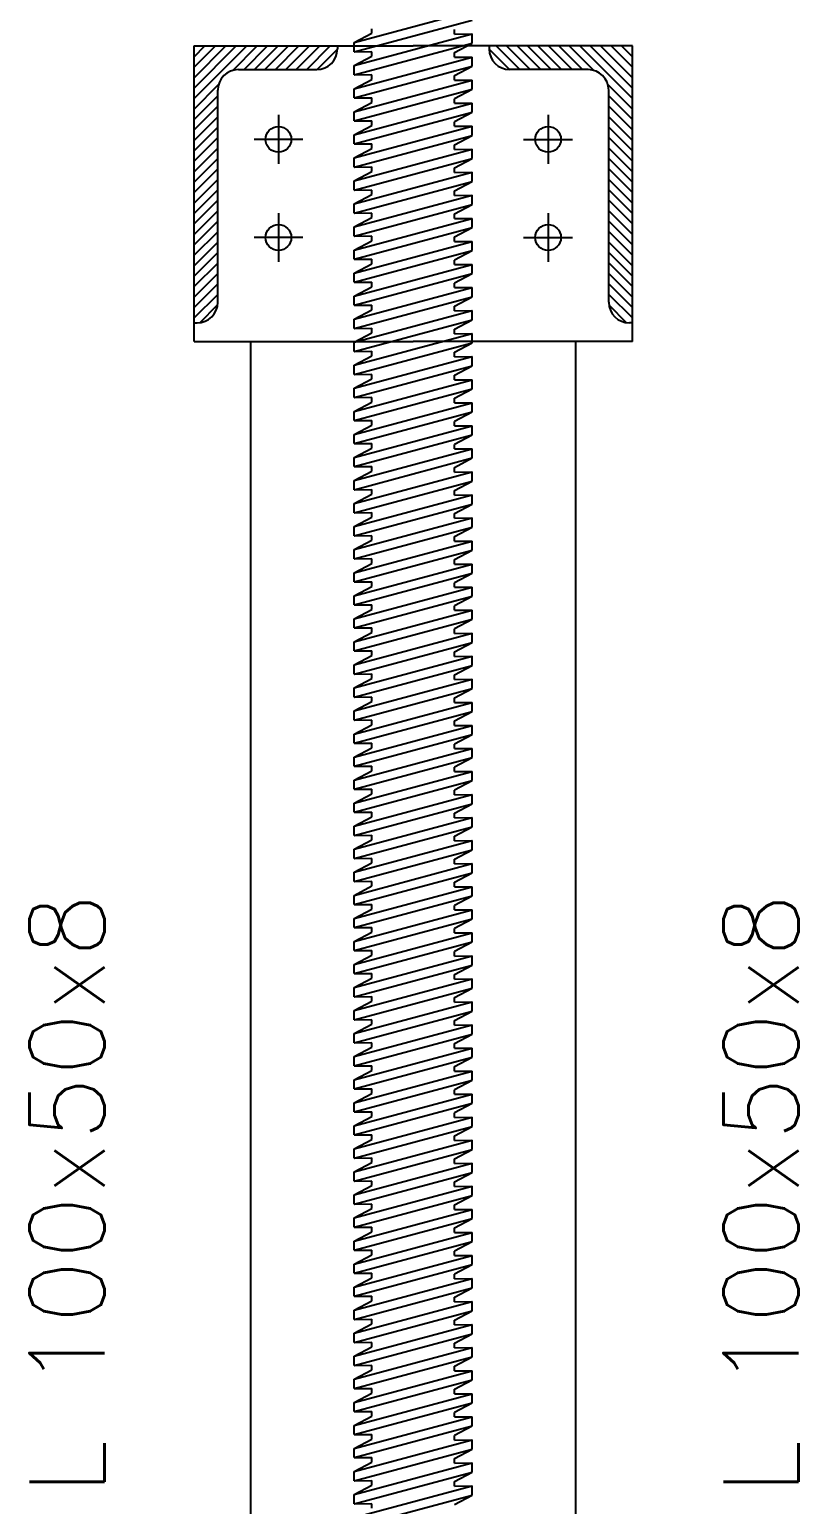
# Model space of a CAD drawing. Header units: metres. Extents: x -50 to 791, y -689 to 584.
# Drawn here: x 245.82 to 271.86, y 481.86 to 531.78 of the extents above; entities that cross this region are included whole.
import ezdxf
from ezdxf.enums import TextEntityAlignment as Align

# ---------------------------------------------------------------- set-up
doc = ezdxf.new("R2010")
doc.units = ezdxf.units.M
doc.header["$MEASUREMENT"] = 0
doc.styles.add('L100', font='simplex.shx', dxfattribs={"height": 2.54})

msp = doc.modelspace()

# ---------------------------------------------------------------- hatches: boundary and pattern name
h = msp.add_hatch()
h.set_pattern_fill('LINE', color=1, scale=2, angle=45, style=0)
h.set_pattern_definition([(45, (-1744.59358, -788.4351), (-0.176776695, 0.176776695), [])])
h.paths.add_polyline_path([(252.899256, 530.423887), (255.549586, 530.423887, 0.414213562), (256.249586, 531.123887), (256.249586, 531.223887), (251.399256, 531.223887), (251.399256, 521.851225), (251.499256, 521.851225, 0.414213562), (252.199256, 522.551225), (252.199256, 529.723887, -0.414213562)])
h = msp.add_hatch()
h.set_pattern_fill('LINE', color=1, scale=2, angle=45, style=0)
h.set_pattern_definition([(135, (2262.22895, -788.4351), (0.176776695, 0.176776695), [])])
h.paths.add_polyline_path([(264.736108, 530.423887), (262.085778, 530.423887, -0.414213562), (261.385778, 531.123887), (261.385778, 531.223887), (266.236108, 531.223887), (266.236108, 521.851225), (266.136108, 521.851225, -0.414213562), (265.436108, 522.551225), (265.436108, 529.723887, 0.414213562)])

# ---------------------------------------------------------------- linework, layer by layer
at = {"color": 1}
for p, q in [((256.817682, 531.337882), (260.817682, 532.409679)), ((256.817682, 531.0273), (260.817682, 532.099096)), ((256.817682, 531.337882), (257.417682, 531.653943)), ((257.417682, 531.653943), (257.417682, 531.809235)), ((260.217682, 531.624201), (260.217682, 531.779493)), ((256.817682, 530.557882), (260.817682, 531.629679)), ((256.817682, 531.0273), (256.817682, 531.337882)), ((256.817682, 530.2473), (260.817682, 531.319096)), ((260.217682, 531.624201), (260.817682, 531.629679)), ((260.217682, 531.003035), (260.817682, 531.319096)), ((260.817682, 531.319096), (260.817682, 531.629679)), ((256.817682, 531.0273), (257.417682, 531.032778)), ((256.817682, 530.557882), (257.417682, 530.873943)), ((256.817682, 529.777882), (260.817682, 530.849679)), ((257.417682, 530.873943), (257.417682, 531.029235)), ((260.217682, 530.844201), (260.217682, 530.999493)), ((260.217682, 530.844201), (260.817682, 530.849679)), ((260.817682, 530.539096), (260.817682, 530.849679)), ((256.817682, 530.2473), (256.817682, 530.557882)), ((256.817682, 529.4673), (260.817682, 530.539096)), ((256.817682, 530.2473), (257.417682, 530.252778)), ((257.417682, 530.093943), (257.417682, 530.249235)), ((260.217682, 530.223035), (260.817682, 530.539096)), ((260.217682, 530.064201), (260.217682, 530.219493)), ((256.817682, 529.777882), (257.417682, 530.093943)), ((256.817682, 528.997882), (260.817682, 530.069679)), ((256.817682, 529.4673), (256.817682, 529.777882)), ((256.817682, 528.6873), (260.817682, 529.759096)), ((260.217682, 530.064201), (260.817682, 530.069679)), ((260.217682, 529.443035), (260.817682, 529.759096)), ((260.817682, 529.759096), (260.817682, 530.069679)), ((256.817682, 529.4673), (257.417682, 529.472778)), ((256.817682, 528.997882), (257.417682, 529.313943)), ((256.817682, 528.217882), (260.817682, 529.289679)), ((257.417682, 529.313943), (257.417682, 529.469235)), ((260.217682, 529.284201), (260.217682, 529.439493)), ((260.217682, 529.284201), (260.817682, 529.289679)), ((260.817682, 528.979096), (260.817682, 529.289679)), ((254.253567, 528.889412), (254.253567, 527.236817)), ((256.817682, 528.6873), (256.817682, 528.997882)), ((256.817682, 527.9073), (260.817682, 528.979096)), ((256.817682, 528.6873), (257.417682, 528.692778)), ((257.417682, 528.533943), (257.417682, 528.689235)), ((260.217682, 528.663035), (260.817682, 528.979096)), ((260.217682, 528.504201), (260.217682, 528.659493)), ((263.381797, 528.889412), (263.381797, 527.236817)), ((256.817682, 528.217882), (257.417682, 528.533943)), ((256.817682, 527.437882), (260.817682, 528.509679)), ((256.817682, 527.9073), (256.817682, 528.217882)), ((256.817682, 527.1273), (260.817682, 528.199096)), ((260.217682, 528.504201), (260.817682, 528.509679)), ((260.217682, 527.883035), (260.817682, 528.199096)), ((260.817682, 528.199096), (260.817682, 528.509679)), ((255.079865, 528.063114), (253.42727, 528.063114)), ((256.817682, 527.9073), (257.417682, 527.912778)), ((256.817682, 527.437882), (257.417682, 527.753943)), ((256.817682, 526.657882), (260.817682, 527.729679)), ((257.417682, 527.753943), (257.417682, 527.909235)), ((260.217682, 527.724201), (260.217682, 527.879493)), ((260.217682, 527.724201), (260.817682, 527.729679)), ((260.817682, 527.419096), (260.817682, 527.729679)), ((262.5555, 528.063114), (264.208095, 528.063114)), ((256.817682, 527.1273), (256.817682, 527.437882)), ((256.817682, 526.3473), (260.817682, 527.419096)), ((260.217682, 527.103035), (260.817682, 527.419096)), ((256.817682, 527.1273), (257.417682, 527.132778)), ((256.817682, 526.657882), (257.417682, 526.973943)), ((256.817682, 525.877882), (260.817682, 526.949679)), ((256.817682, 526.3473), (256.817682, 526.657882)), ((257.417682, 526.973943), (257.417682, 527.129235)), ((260.217682, 526.944201), (260.217682, 527.099493)), ((260.217682, 526.944201), (260.817682, 526.949679)), ((260.817682, 526.639096), (260.817682, 526.949679)), ((256.817682, 525.5673), (260.817682, 526.639096)), ((256.817682, 526.3473), (257.417682, 526.352778)), ((256.817682, 525.877882), (257.417682, 526.193943)), ((256.817682, 525.097882), (260.817682, 526.169679)), ((257.417682, 526.193943), (257.417682, 526.349235)), ((260.217682, 526.323035), (260.817682, 526.639096)), ((260.217682, 526.164201), (260.217682, 526.319493)), ((260.217682, 526.164201), (260.817682, 526.169679)), ((260.817682, 525.859096), (260.817682, 526.169679)), ((256.817682, 525.5673), (256.817682, 525.877882)), ((256.817682, 524.7873), (260.817682, 525.859096)), ((260.217682, 525.543035), (260.817682, 525.859096)), ((254.253567, 525.569316), (254.253567, 523.916722)), ((256.817682, 525.5673), (257.417682, 525.572778)), ((256.817682, 525.097882), (257.417682, 525.413943)), ((256.817682, 524.317882), (260.817682, 525.389679)), ((257.417682, 525.413943), (257.417682, 525.569235)), ((260.217682, 525.384201), (260.217682, 525.539493)), ((260.217682, 525.384201), (260.817682, 525.389679)), ((260.817682, 525.079096), (260.817682, 525.389679)), ((263.381797, 525.569316), (263.381797, 523.916722)), ((255.079865, 524.743019), (253.42727, 524.743019)), ((256.817682, 524.7873), (256.817682, 525.097882)), ((256.817682, 524.0073), (260.817682, 525.079096)), ((256.817682, 524.7873), (257.417682, 524.792778)), ((257.417682, 524.633943), (257.417682, 524.789235)), ((260.217682, 524.763035), (260.817682, 525.079096)), ((260.217682, 524.604201), (260.217682, 524.759493)), ((262.5555, 524.743019), (264.208095, 524.743019)), ((256.817682, 524.317882), (257.417682, 524.633943)), ((256.817682, 523.537882), (260.817682, 524.609679)), ((256.817682, 524.0073), (256.817682, 524.317882)), ((256.817682, 523.2273), (260.817682, 524.299096)), ((260.217682, 524.604201), (260.817682, 524.609679)), ((260.217682, 523.983035), (260.817682, 524.299096)), ((260.817682, 524.299096), (260.817682, 524.609679)), ((256.817682, 524.0073), (257.417682, 524.012778)), ((256.817682, 523.537882), (257.417682, 523.853943)), ((256.817682, 522.757882), (260.817682, 523.829679)), ((257.417682, 523.853943), (257.417682, 524.009235)), ((260.217682, 523.824201), (260.217682, 523.979493)), ((260.217682, 523.824201), (260.817682, 523.829679)), ((260.817682, 523.519096), (260.817682, 523.829679)), ((256.817682, 523.2273), (256.817682, 523.537882)), ((256.817682, 522.4473), (260.817682, 523.519096)), ((256.817682, 523.2273), (257.417682, 523.232778)), ((257.417682, 523.073943), (257.417682, 523.229235)), ((260.217682, 523.203035), (260.817682, 523.519096)), ((260.217682, 523.044201), (260.217682, 523.199493)), ((256.817682, 522.757882), (257.417682, 523.073943)), ((256.817682, 521.977882), (260.817682, 523.049679)), ((256.817682, 522.4473), (256.817682, 522.757882)), ((256.817682, 521.6673), (260.817682, 522.739096)), ((260.217682, 523.044201), (260.817682, 523.049679)), ((260.217682, 522.423035), (260.817682, 522.739096)), ((260.817682, 522.739096), (260.817682, 523.049679)), ((256.817682, 522.4473), (257.417682, 522.452778)), ((256.817682, 521.977882), (257.417682, 522.293943)), ((256.817682, 521.197882), (260.817682, 522.269679)), ((257.417682, 522.293943), (257.417682, 522.449235)), ((260.217682, 522.264201), (260.217682, 522.419493)), ((260.217682, 522.264201), (260.817682, 522.269679)), ((260.817682, 521.959096), (260.817682, 522.269679)), ((256.817682, 521.6673), (256.817682, 521.977882)), ((256.817682, 520.8873), (260.817682, 521.959096)), ((256.817682, 521.6673), (257.417682, 521.672778)), ((257.417682, 521.513943), (257.417682, 521.669235)), ((260.217682, 521.643035), (260.817682, 521.959096)), ((256.817682, 521.197882), (257.417682, 521.513943)), ((256.817682, 520.417882), (260.817682, 521.489679)), ((256.817682, 520.8873), (256.817682, 521.197882)), ((256.817682, 520.1073), (260.817682, 521.179096)), ((260.217682, 521.484201), (260.217682, 521.639493)), ((260.217682, 521.484201), (260.817682, 521.489679)), ((260.217682, 520.863035), (260.817682, 521.179096)), ((260.817682, 521.179096), (260.817682, 521.489679)), ((256.817682, 520.8873), (257.417682, 520.892778)), ((256.817682, 520.417882), (257.417682, 520.733943)), ((256.817682, 519.637882), (260.817682, 520.709679)), ((257.417682, 520.733943), (257.417682, 520.889235)), ((260.217682, 520.704201), (260.217682, 520.859493)), ((260.217682, 520.704201), (260.817682, 520.709679)), ((260.817682, 520.399096), (260.817682, 520.709679)), ((256.817682, 520.1073), (256.817682, 520.417882)), ((256.817682, 519.3273), (260.817682, 520.399096)), ((260.217682, 520.083035), (260.817682, 520.399096)), ((256.817682, 520.1073), (257.417682, 520.112778)), ((256.817682, 519.637882), (257.417682, 519.953943)), ((256.817682, 518.857882), (260.817682, 519.929679)), ((257.417682, 519.953943), (257.417682, 520.109235)), ((260.217682, 519.924201), (260.217682, 520.079493)), ((260.217682, 519.924201), (260.817682, 519.929679)), ((260.817682, 519.619096), (260.817682, 519.929679)), ((256.817682, 519.3273), (256.817682, 519.637882)), ((256.817682, 518.5473), (260.817682, 519.619096)), ((256.817682, 519.3273), (257.417682, 519.332778)), ((256.817682, 518.857882), (257.417682, 519.173943)), ((257.417682, 519.173943), (257.417682, 519.329235)), ((260.217682, 519.303035), (260.817682, 519.619096)), ((260.217682, 519.144201), (260.217682, 519.299493)), ((256.817682, 518.077882), (260.817682, 519.149679)), ((256.817682, 518.5473), (256.817682, 518.857882)), ((256.817682, 517.7673), (260.817682, 518.839096)), ((260.217682, 519.144201), (260.817682, 519.149679)), ((260.217682, 518.523035), (260.817682, 518.839096)), ((260.817682, 518.839096), (260.817682, 519.149679)), ((256.817682, 518.5473), (257.417682, 518.552778)), ((256.817682, 518.077882), (257.417682, 518.393943)), ((256.817682, 517.297882), (260.817682, 518.369679)), ((257.417682, 518.393943), (257.417682, 518.549235)), ((260.217682, 518.364201), (260.217682, 518.519493)), ((260.217682, 518.364201), (260.817682, 518.369679)), ((260.817682, 518.059096), (260.817682, 518.369679)), ((256.817682, 517.7673), (256.817682, 518.077882)), ((256.817682, 516.9873), (260.817682, 518.059096)), ((256.817682, 517.7673), (257.417682, 517.772778)), ((257.417682, 517.613943), (257.417682, 517.769235)), ((260.217682, 517.743035), (260.817682, 518.059096)), ((260.217682, 517.584201), (260.217682, 517.739493)), ((256.817682, 517.297882), (257.417682, 517.613943)), ((256.817682, 516.517882), (260.817682, 517.589679)), ((256.817682, 516.9873), (256.817682, 517.297882)), ((256.817682, 516.2073), (260.817682, 517.279096)), ((260.217682, 517.584201), (260.817682, 517.589679)), ((260.217682, 516.963035), (260.817682, 517.279096)), ((260.817682, 517.279096), (260.817682, 517.589679)), ((256.817682, 516.9873), (257.417682, 516.992778)), ((256.817682, 516.517882), (257.417682, 516.833943)), ((256.817682, 515.737882), (260.817682, 516.809679)), ((257.417682, 516.833943), (257.417682, 516.989235)), ((260.217682, 516.804201), (260.217682, 516.959493)), ((260.217682, 516.804201), (260.817682, 516.809679)), ((260.817682, 516.499096), (260.817682, 516.809679)), ((256.817682, 516.2073), (256.817682, 516.517882)), ((256.817682, 515.4273), (260.817682, 516.499096)), ((256.817682, 516.2073), (257.417682, 516.212778)), ((257.417682, 516.053943), (257.417682, 516.209235)), ((260.217682, 516.183035), (260.817682, 516.499096)), ((260.217682, 516.024201), (260.217682, 516.179493)), ((256.817682, 515.737882), (257.417682, 516.053943)), ((256.817682, 514.957882), (260.817682, 516.029679)), ((256.817682, 515.4273), (256.817682, 515.737882)), ((256.817682, 514.6473), (260.817682, 515.719096)), ((260.217682, 516.024201), (260.817682, 516.029679)), ((260.217682, 515.403035), (260.817682, 515.719096)), ((260.817682, 515.719096), (260.817682, 516.029679)), ((256.817682, 515.4273), (257.417682, 515.432778)), ((256.817682, 514.957882), (257.417682, 515.273943)), ((256.817682, 514.177882), (260.817682, 515.249679)), ((257.417682, 515.273943), (257.417682, 515.429235)), ((260.217682, 515.244201), (260.217682, 515.399493)), ((260.217682, 515.244201), (260.817682, 515.249679)), ((260.817682, 514.939096), (260.817682, 515.249679)), ((256.817682, 514.6473), (256.817682, 514.957882)), ((256.817682, 513.8673), (260.817682, 514.939096)), ((260.217682, 514.623035), (260.817682, 514.939096)), ((256.817682, 514.6473), (257.417682, 514.652778)), ((256.817682, 514.177882), (257.417682, 514.493943)), ((256.817682, 513.397882), (260.817682, 514.469679)), ((256.817682, 513.8673), (256.817682, 514.177882)), ((257.417682, 514.493943), (257.417682, 514.649235)), ((260.217682, 514.464201), (260.217682, 514.619493)), ((260.217682, 514.464201), (260.817682, 514.469679)), ((260.817682, 514.159096), (260.817682, 514.469679)), ((256.817682, 513.0873), (260.817682, 514.159096)), ((256.817682, 513.8673), (257.417682, 513.872778)), ((256.817682, 513.397882), (257.417682, 513.713943)), ((256.817682, 512.617882), (260.817682, 513.689679)), ((257.417682, 513.713943), (257.417682, 513.869235)), ((260.217682, 513.843035), (260.817682, 514.159096)), ((260.217682, 513.684201), (260.217682, 513.839493)), ((260.217682, 513.684201), (260.817682, 513.689679)), ((260.817682, 513.379096), (260.817682, 513.689679)), ((256.817682, 513.0873), (256.817682, 513.397882)), ((256.817682, 512.3073), (260.817682, 513.379096)), ((260.217682, 513.063035), (260.817682, 513.379096)), ((256.817682, 513.0873), (257.417682, 513.092778)), ((256.817682, 512.617882), (257.417682, 512.933943)), ((256.817682, 511.837882), (260.817682, 512.909679)), ((257.417682, 512.933943), (257.417682, 513.089235)), ((260.217682, 512.904201), (260.217682, 513.059493)), ((260.217682, 512.904201), (260.817682, 512.909679)), ((260.817682, 512.599096), (260.817682, 512.909679)), ((256.817682, 512.3073), (256.817682, 512.617882)), ((256.817682, 511.5273), (260.817682, 512.599096)), ((256.817682, 512.3073), (257.417682, 512.312778)), ((257.417682, 512.153943), (257.417682, 512.309235)), ((260.217682, 512.283035), (260.817682, 512.599096)), ((260.217682, 512.124201), (260.217682, 512.279493)), ((256.817682, 511.837882), (257.417682, 512.153943)), ((256.817682, 511.057882), (260.817682, 512.129679)), ((256.817682, 511.5273), (256.817682, 511.837882)), ((256.817682, 510.7473), (260.817682, 511.819096)), ((260.217682, 512.124201), (260.817682, 512.129679)), ((260.217682, 511.503035), (260.817682, 511.819096)), ((260.817682, 511.819096), (260.817682, 512.129679)), ((256.817682, 511.5273), (257.417682, 511.532778)), ((256.817682, 511.057882), (257.417682, 511.373943)), ((256.817682, 510.277882), (260.817682, 511.349679)), ((257.417682, 511.373943), (257.417682, 511.529235)), ((260.217682, 511.344201), (260.217682, 511.499493)), ((260.217682, 511.344201), (260.817682, 511.349679)), ((260.817682, 511.039096), (260.817682, 511.349679)), ((256.817682, 510.7473), (256.817682, 511.057882)), ((256.817682, 509.9673), (260.817682, 511.039096)), ((256.817682, 510.7473), (257.417682, 510.752778)), ((257.417682, 510.593943), (257.417682, 510.749235)), ((260.217682, 510.723035), (260.817682, 511.039096)), ((260.217682, 510.564201), (260.217682, 510.719493)), ((256.817682, 510.277882), (257.417682, 510.593943)), ((256.817682, 509.497882), (260.817682, 510.569679)), ((256.817682, 509.9673), (256.817682, 510.277882)), ((256.817682, 509.1873), (260.817682, 510.259096)), ((260.217682, 510.564201), (260.817682, 510.569679)), ((260.217682, 509.943035), (260.817682, 510.259096)), ((260.817682, 510.259096), (260.817682, 510.569679)), ((256.817682, 509.9673), (257.417682, 509.972778)), ((256.817682, 509.497882), (257.417682, 509.813943)), ((256.817682, 508.717882), (260.817682, 509.789679)), ((257.417682, 509.813943), (257.417682, 509.969235)), ((260.217682, 509.784201), (260.217682, 509.939493)), ((260.217682, 509.784201), (260.817682, 509.789679)), ((260.817682, 509.479096), (260.817682, 509.789679)), ((256.817682, 509.1873), (256.817682, 509.497882)), ((256.817682, 508.4073), (260.817682, 509.479096)), ((256.817682, 509.1873), (257.417682, 509.192778)), ((257.417682, 509.033943), (257.417682, 509.189235)), ((260.217682, 509.163035), (260.817682, 509.479096)), ((256.817682, 508.717882), (257.417682, 509.033943)), ((256.817682, 507.937882), (260.817682, 509.009679)), ((256.817682, 508.4073), (256.817682, 508.717882)), ((256.817682, 507.6273), (260.817682, 508.699096)), ((260.217682, 509.004201), (260.217682, 509.159493)), ((260.217682, 509.004201), (260.817682, 509.009679)), ((260.217682, 508.383035), (260.817682, 508.699096)), ((260.817682, 508.699096), (260.817682, 509.009679)), ((256.817682, 508.4073), (257.417682, 508.412778)), ((256.817682, 507.937882), (257.417682, 508.253943)), ((256.817682, 507.157882), (260.817682, 508.229679)), ((257.417682, 508.253943), (257.417682, 508.409235)), ((260.217682, 508.224201), (260.217682, 508.379493)), ((260.217682, 508.224201), (260.817682, 508.229679)), ((260.817682, 507.919096), (260.817682, 508.229679)), ((256.817682, 507.6273), (256.817682, 507.937882)), ((256.817682, 506.8473), (260.817682, 507.919096)), ((260.217682, 507.603035), (260.817682, 507.919096)), ((256.817682, 507.6273), (257.417682, 507.632778)), ((256.817682, 507.157882), (257.417682, 507.473943)), ((256.817682, 506.377882), (260.817682, 507.449679)), ((257.417682, 507.473943), (257.417682, 507.629235)), ((260.217682, 507.444201), (260.217682, 507.599493)), ((260.217682, 507.444201), (260.817682, 507.449679)), ((260.817682, 507.139096), (260.817682, 507.449679)), ((256.817682, 506.8473), (256.817682, 507.157882)), ((256.817682, 506.0673), (260.817682, 507.139096)), ((256.817682, 506.8473), (257.417682, 506.852778)), ((256.817682, 506.377882), (257.417682, 506.693943)), ((257.417682, 506.693943), (257.417682, 506.849235)), ((260.217682, 506.823035), (260.817682, 507.139096)), ((260.217682, 506.664201), (260.217682, 506.819493)), ((256.817682, 505.597882), (260.817682, 506.669679)), ((256.817682, 506.0673), (256.817682, 506.377882)), ((256.817682, 505.2873), (260.817682, 506.359096)), ((260.217682, 506.664201), (260.817682, 506.669679)), ((260.217682, 506.043035), (260.817682, 506.359096)), ((260.817682, 506.359096), (260.817682, 506.669679)), ((256.817682, 506.0673), (257.417682, 506.072778)), ((256.817682, 505.597882), (257.417682, 505.913943)), ((256.817682, 504.817882), (260.817682, 505.889679)), ((257.417682, 505.913943), (257.417682, 506.069235)), ((260.217682, 505.884201), (260.217682, 506.039493)), ((260.217682, 505.884201), (260.817682, 505.889679)), ((260.817682, 505.579096), (260.817682, 505.889679)), ((256.817682, 505.2873), (256.817682, 505.597882)), ((256.817682, 504.5073), (260.817682, 505.579096)), ((256.817682, 505.2873), (257.417682, 505.292778)), ((257.417682, 505.133943), (257.417682, 505.289235)), ((260.217682, 505.263035), (260.817682, 505.579096)), ((260.217682, 505.104201), (260.217682, 505.259493)), ((256.817682, 504.817882), (257.417682, 505.133943)), ((256.817682, 504.037882), (260.817682, 505.109679)), ((256.817682, 504.5073), (256.817682, 504.817882)), ((256.817682, 503.7273), (260.817682, 504.799096)), ((260.217682, 505.104201), (260.817682, 505.109679)), ((260.217682, 504.483035), (260.817682, 504.799096)), ((260.817682, 504.799096), (260.817682, 505.109679)), ((256.817682, 504.5073), (257.417682, 504.512778)), ((256.817682, 504.037882), (257.417682, 504.353943)), ((256.817682, 503.257882), (260.817682, 504.329679)), ((257.417682, 504.353943), (257.417682, 504.509235)), ((260.217682, 504.324201), (260.217682, 504.479493)), ((260.217682, 504.324201), (260.817682, 504.329679)), ((260.817682, 504.019096), (260.817682, 504.329679)), ((256.817682, 503.7273), (256.817682, 504.037882)), ((256.817682, 502.9473), (260.817682, 504.019096)), ((256.817682, 503.7273), (257.417682, 503.732778)), ((257.417682, 503.573943), (257.417682, 503.729235)), ((260.217682, 503.703035), (260.817682, 504.019096)), ((260.217682, 503.544201), (260.217682, 503.699493)), ((256.817682, 503.257882), (257.417682, 503.573943)), ((256.817682, 502.477882), (260.817682, 503.549679)), ((256.817682, 502.9473), (256.817682, 503.257882)), ((256.817682, 502.1673), (260.817682, 503.239096)), ((260.217682, 503.544201), (260.817682, 503.549679)), ((260.217682, 502.923035), (260.817682, 503.239096)), ((260.817682, 503.239096), (260.817682, 503.549679)), ((256.817682, 502.9473), (257.417682, 502.952778)), ((256.817682, 502.477882), (257.417682, 502.793943)), ((256.817682, 501.697882), (260.817682, 502.769679)), ((257.417682, 502.793943), (257.417682, 502.949235)), ((260.217682, 502.764201), (260.217682, 502.919493)), ((260.217682, 502.764201), (260.817682, 502.769679)), ((260.817682, 502.459096), (260.817682, 502.769679)), ((256.817682, 502.1673), (256.817682, 502.477882)), ((256.817682, 501.3873), (260.817682, 502.459096)), ((260.217682, 502.143035), (260.817682, 502.459096)), ((256.817682, 502.1673), (257.417682, 502.172778)), ((256.817682, 501.697882), (257.417682, 502.013943)), ((256.817682, 500.917882), (260.817682, 501.989679)), ((256.817682, 501.3873), (256.817682, 501.697882)), ((257.417682, 502.013943), (257.417682, 502.169235)), ((260.217682, 501.984201), (260.217682, 502.139493)), ((260.217682, 501.984201), (260.817682, 501.989679)), ((260.817682, 501.679096), (260.817682, 501.989679)), ((256.817682, 500.6073), (260.817682, 501.679096)), ((256.817682, 501.3873), (257.417682, 501.392778)), ((256.817682, 500.917882), (257.417682, 501.233943)), ((256.817682, 500.137882), (260.817682, 501.209679)), ((257.417682, 501.233943), (257.417682, 501.389235)), ((260.217682, 501.363035), (260.817682, 501.679096)), ((260.217682, 501.204201), (260.217682, 501.359493)), ((260.217682, 501.204201), (260.817682, 501.209679)), ((260.817682, 500.899096), (260.817682, 501.209679)), ((256.817682, 500.6073), (256.817682, 500.917882)), ((256.817682, 499.8273), (260.817682, 500.899096)), ((260.217682, 500.583035), (260.817682, 500.899096)), ((256.817682, 500.6073), (257.417682, 500.612778)), ((256.817682, 500.137882), (257.417682, 500.453943)), ((256.817682, 499.357882), (260.817682, 500.429679)), ((257.417682, 500.453943), (257.417682, 500.609235)), ((260.217682, 500.424201), (260.217682, 500.579493)), ((260.217682, 500.424201), (260.817682, 500.429679)), ((260.817682, 500.119096), (260.817682, 500.429679)), ((256.817682, 499.8273), (256.817682, 500.137882)), ((256.817682, 499.0473), (260.817682, 500.119096)), ((256.817682, 499.8273), (257.417682, 499.832778)), ((257.417682, 499.673943), (257.417682, 499.829235)), ((260.217682, 499.803035), (260.817682, 500.119096)), ((260.217682, 499.644201), (260.217682, 499.799493)), ((256.817682, 499.357882), (257.417682, 499.673943)), ((256.817682, 498.577882), (260.817682, 499.649679)), ((256.817682, 499.0473), (256.817682, 499.357882)), ((256.817682, 498.2673), (260.817682, 499.339096)), ((260.217682, 499.644201), (260.817682, 499.649679)), ((260.217682, 499.023035), (260.817682, 499.339096)), ((260.817682, 499.339096), (260.817682, 499.649679)), ((256.817682, 499.0473), (257.417682, 499.052778)), ((256.817682, 498.577882), (257.417682, 498.893943)), ((256.817682, 497.797882), (260.817682, 498.869679)), ((257.417682, 498.893943), (257.417682, 499.049235)), ((260.217682, 498.864201), (260.217682, 499.019493)), ((260.217682, 498.864201), (260.817682, 498.869679)), ((260.817682, 498.559096), (260.817682, 498.869679)), ((256.817682, 498.2673), (256.817682, 498.577882)), ((256.817682, 497.4873), (260.817682, 498.559096)), ((256.817682, 498.2673), (257.417682, 498.272778)), ((257.417682, 498.113943), (257.417682, 498.269235)), ((260.217682, 498.243035), (260.817682, 498.559096)), ((260.217682, 498.084201), (260.217682, 498.239493)), ((256.817682, 497.797882), (257.417682, 498.113943)), ((256.817682, 497.017882), (260.817682, 498.089679)), ((256.817682, 497.4873), (256.817682, 497.797882)), ((256.817682, 496.7073), (260.817682, 497.779096)), ((260.217682, 498.084201), (260.817682, 498.089679)), ((260.217682, 497.463035), (260.817682, 497.779096)), ((260.817682, 497.779096), (260.817682, 498.089679)), ((256.817682, 497.4873), (257.417682, 497.492778)), ((256.817682, 497.017882), (257.417682, 497.333943)), ((256.817682, 496.237882), (260.817682, 497.309679)), ((257.417682, 497.333943), (257.417682, 497.489235)), ((260.217682, 497.304201), (260.217682, 497.459493)), ((260.217682, 497.304201), (260.817682, 497.309679)), ((260.817682, 496.999096), (260.817682, 497.309679)), ((256.817682, 496.7073), (256.817682, 497.017882)), ((256.817682, 495.9273), (260.817682, 496.999096)), ((256.817682, 496.7073), (257.417682, 496.712778)), ((257.417682, 496.553943), (257.417682, 496.709235)), ((260.217682, 496.683035), (260.817682, 496.999096)), ((256.817682, 496.237882), (257.417682, 496.553943)), ((256.817682, 495.457882), (260.817682, 496.529679)), ((256.817682, 495.9273), (256.817682, 496.237882)), ((256.817682, 495.1473), (260.817682, 496.219096)), ((260.217682, 496.524201), (260.217682, 496.679493)), ((260.217682, 496.524201), (260.817682, 496.529679)), ((260.217682, 495.903035), (260.817682, 496.219096)), ((260.817682, 496.219096), (260.817682, 496.529679)), ((256.817682, 495.9273), (257.417682, 495.932778)), ((256.817682, 495.457882), (257.417682, 495.773943)), ((256.817682, 494.677882), (260.817682, 495.749679)), ((257.417682, 495.773943), (257.417682, 495.929235)), ((260.217682, 495.744201), (260.217682, 495.899493)), ((260.217682, 495.744201), (260.817682, 495.749679)), ((260.817682, 495.439096), (260.817682, 495.749679)), ((256.817682, 495.1473), (256.817682, 495.457882)), ((256.817682, 494.3673), (260.817682, 495.439096)), ((260.217682, 495.123035), (260.817682, 495.439096)), ((256.817682, 495.1473), (257.417682, 495.152778)), ((256.817682, 494.677882), (257.417682, 494.993943)), ((256.817682, 493.897882), (260.817682, 494.969679)), ((257.417682, 494.993943), (257.417682, 495.149235)), ((260.217682, 494.964201), (260.217682, 495.119493)), ((260.217682, 494.964201), (260.817682, 494.969679)), ((260.817682, 494.659096), (260.817682, 494.969679)), ((256.817682, 494.3673), (256.817682, 494.677882)), ((256.817682, 493.5873), (260.817682, 494.659096)), ((256.817682, 494.3673), (257.417682, 494.372778)), ((256.817682, 493.897882), (257.417682, 494.213943)), ((257.417682, 494.213943), (257.417682, 494.369235)), ((260.217682, 494.343035), (260.817682, 494.659096)), ((260.217682, 494.184201), (260.217682, 494.339493)), ((256.817682, 493.117882), (260.817682, 494.189679)), ((256.817682, 493.5873), (256.817682, 493.897882)), ((256.817682, 492.8073), (260.817682, 493.879096)), ((260.217682, 494.184201), (260.817682, 494.189679)), ((260.217682, 493.563035), (260.817682, 493.879096)), ((260.817682, 493.879096), (260.817682, 494.189679)), ((256.817682, 493.5873), (257.417682, 493.592778)), ((256.817682, 493.117882), (257.417682, 493.433943)), ((256.817682, 492.337882), (260.817682, 493.409679)), ((257.417682, 493.433943), (257.417682, 493.589235)), ((260.217682, 493.404201), (260.217682, 493.559493)), ((260.217682, 493.404201), (260.817682, 493.409679)), ((260.817682, 493.099096), (260.817682, 493.409679)), ((256.817682, 492.8073), (256.817682, 493.117882)), ((256.817682, 492.0273), (260.817682, 493.099096)), ((256.817682, 492.8073), (257.417682, 492.812778)), ((257.417682, 492.653943), (257.417682, 492.809235)), ((260.217682, 492.783035), (260.817682, 493.099096)), ((260.217682, 492.624201), (260.217682, 492.779493)), ((256.817682, 492.337882), (257.417682, 492.653943)), ((256.817682, 491.557882), (260.817682, 492.629679)), ((256.817682, 492.0273), (256.817682, 492.337882)), ((256.817682, 491.2473), (260.817682, 492.319096)), ((260.217682, 492.624201), (260.817682, 492.629679)), ((260.217682, 492.003035), (260.817682, 492.319096)), ((260.817682, 492.319096), (260.817682, 492.629679)), ((256.817682, 492.0273), (257.417682, 492.032778)), ((256.817682, 491.557882), (257.417682, 491.873943)), ((256.817682, 490.777882), (260.817682, 491.849679)), ((257.417682, 491.873943), (257.417682, 492.029235)), ((260.217682, 491.844201), (260.217682, 491.999493)), ((260.217682, 491.844201), (260.817682, 491.849679)), ((260.817682, 491.539096), (260.817682, 491.849679)), ((256.817682, 491.2473), (256.817682, 491.557882)), ((256.817682, 490.4673), (260.817682, 491.539096)), ((256.817682, 491.2473), (257.417682, 491.252778)), ((257.417682, 491.093943), (257.417682, 491.249235)), ((260.217682, 491.223035), (260.817682, 491.539096)), ((260.217682, 491.064201), (260.217682, 491.219493)), ((256.817682, 490.777882), (257.417682, 491.093943)), ((256.817682, 489.997882), (260.817682, 491.069679)), ((256.817682, 490.4673), (256.817682, 490.777882)), ((256.817682, 489.6873), (260.817682, 490.759096)), ((260.217682, 491.064201), (260.817682, 491.069679)), ((260.217682, 490.443035), (260.817682, 490.759096)), ((260.817682, 490.759096), (260.817682, 491.069679)), ((256.817682, 490.4673), (257.417682, 490.472778)), ((256.817682, 489.997882), (257.417682, 490.313943)), ((256.817682, 489.217882), (260.817682, 490.289679)), ((257.417682, 490.313943), (257.417682, 490.469235)), ((260.217682, 490.284201), (260.217682, 490.439493)), ((260.217682, 490.284201), (260.817682, 490.289679)), ((260.817682, 489.979096), (260.817682, 490.289679)), ((256.817682, 489.6873), (256.817682, 489.997882)), ((256.817682, 488.9073), (260.817682, 489.979096)), ((260.217682, 489.663035), (260.817682, 489.979096)), ((256.817682, 489.6873), (257.417682, 489.692778)), ((256.817682, 489.217882), (257.417682, 489.533943)), ((256.817682, 488.437882), (260.817682, 489.509679)), ((256.817682, 488.9073), (256.817682, 489.217882)), ((257.417682, 489.533943), (257.417682, 489.689235)), ((260.217682, 489.504201), (260.217682, 489.659493)), ((260.217682, 489.504201), (260.817682, 489.509679)), ((260.817682, 489.199096), (260.817682, 489.509679)), ((256.817682, 488.1273), (260.817682, 489.199096)), ((256.817682, 488.9073), (257.417682, 488.912778)), ((256.817682, 488.437882), (257.417682, 488.753943)), ((256.817682, 487.657882), (260.817682, 488.729679)), ((257.417682, 488.753943), (257.417682, 488.909235)), ((260.217682, 488.883035), (260.817682, 489.199096)), ((260.217682, 488.724201), (260.217682, 488.879493)), ((260.217682, 488.724201), (260.817682, 488.729679)), ((260.817682, 488.419096), (260.817682, 488.729679)), ((256.817682, 488.1273), (256.817682, 488.437882)), ((256.817682, 487.3473), (260.817682, 488.419096)), ((260.217682, 488.103035), (260.817682, 488.419096)), ((256.817682, 488.1273), (257.417682, 488.132778)), ((256.817682, 487.657882), (257.417682, 487.973943)), ((256.817682, 486.877882), (260.817682, 487.949679)), ((257.417682, 487.973943), (257.417682, 488.129235)), ((260.217682, 487.944201), (260.217682, 488.099493)), ((260.217682, 487.944201), (260.817682, 487.949679)), ((260.817682, 487.639096), (260.817682, 487.949679)), ((256.817682, 487.3473), (256.817682, 487.657882)), ((256.817682, 486.5673), (260.817682, 487.639096)), ((256.817682, 487.3473), (257.417682, 487.352778)), ((257.417682, 487.193943), (257.417682, 487.349235)), ((260.217682, 487.323035), (260.817682, 487.639096)), ((260.217682, 487.164201), (260.217682, 487.319493)), ((256.817682, 486.877882), (257.417682, 487.193943)), ((256.817682, 486.097882), (260.817682, 487.169679)), ((256.817682, 486.5673), (256.817682, 486.877882)), ((256.817682, 485.7873), (260.817682, 486.859096)), ((260.217682, 487.164201), (260.817682, 487.169679)), ((260.217682, 486.543035), (260.817682, 486.859096)), ((260.817682, 486.859096), (260.817682, 487.169679)), ((256.817682, 486.5673), (257.417682, 486.572778)), ((256.817682, 486.097882), (257.417682, 486.413943)), ((256.817682, 485.317882), (260.817682, 486.389679)), ((257.417682, 486.413943), (257.417682, 486.569235)), ((260.217682, 486.384201), (260.217682, 486.539493)), ((260.217682, 486.384201), (260.817682, 486.389679)), ((260.817682, 486.079096), (260.817682, 486.389679)), ((256.817682, 485.7873), (256.817682, 486.097882)), ((256.817682, 485.0073), (260.817682, 486.079096)), ((256.817682, 485.7873), (257.417682, 485.792778)), ((257.417682, 485.633943), (257.417682, 485.789235)), ((260.217682, 485.763035), (260.817682, 486.079096)), ((260.217682, 485.604201), (260.217682, 485.759493)), ((256.817682, 485.317882), (257.417682, 485.633943)), ((256.817682, 484.537882), (260.817682, 485.609679)), ((256.817682, 485.0073), (256.817682, 485.317882)), ((256.817682, 484.2273), (260.817682, 485.299096)), ((260.217682, 485.604201), (260.817682, 485.609679)), ((260.217682, 484.983035), (260.817682, 485.299096)), ((260.817682, 485.299096), (260.817682, 485.609679)), ((256.817682, 485.0073), (257.417682, 485.012778)), ((256.817682, 484.537882), (257.417682, 484.853943)), ((256.817682, 483.757882), (260.817682, 484.829679)), ((257.417682, 484.853943), (257.417682, 485.009235)), ((260.217682, 484.824201), (260.217682, 484.979493)), ((260.217682, 484.824201), (260.817682, 484.829679)), ((260.817682, 484.519096), (260.817682, 484.829679)), ((256.817682, 484.2273), (256.817682, 484.537882)), ((256.817682, 483.4473), (260.817682, 484.519096)), ((256.817682, 484.2273), (257.417682, 484.232778)), ((257.417682, 484.073943), (257.417682, 484.229235)), ((260.217682, 484.203035), (260.817682, 484.519096)), ((256.817682, 483.757882), (257.417682, 484.073943)), ((256.817682, 482.977882), (260.817682, 484.049679)), ((256.817682, 483.4473), (256.817682, 483.757882)), ((256.817682, 482.6673), (260.817682, 483.739096)), ((260.217682, 484.044201), (260.217682, 484.199493)), ((260.217682, 484.044201), (260.817682, 484.049679)), ((260.217682, 483.423035), (260.817682, 483.739096)), ((260.817682, 483.739096), (260.817682, 484.049679)), ((256.817682, 483.4473), (257.417682, 483.452778)), ((256.817682, 482.977882), (257.417682, 483.293943)), ((256.817682, 482.197882), (260.817682, 483.269679)), ((257.417682, 483.293943), (257.417682, 483.449235)), ((260.217682, 483.264201), (260.217682, 483.419493)), ((260.217682, 483.264201), (260.817682, 483.269679)), ((260.817682, 482.959096), (260.817682, 483.269679)), ((256.817682, 482.6673), (256.817682, 482.977882)), ((256.817682, 481.8873), (260.817682, 482.959096)), ((260.217682, 482.643035), (260.817682, 482.959096)), ((256.817682, 482.6673), (257.417682, 482.672778)), ((256.817682, 482.197882), (257.417682, 482.513943)), ((256.817682, 481.417882), (260.817682, 482.489679)), ((257.417682, 482.513943), (257.417682, 482.669235)), ((260.217682, 482.484201), (260.217682, 482.639493)), ((260.217682, 482.484201), (260.817682, 482.489679)), ((260.817682, 482.179096), (260.817682, 482.489679)), ((256.817682, 481.8873), (256.817682, 482.197882)), ((256.817682, 481.1073), (260.817682, 482.179096)), ((256.817682, 481.8873), (257.417682, 481.892778)), ((257.417682, 481.733943), (257.417682, 481.889235)), ((260.217682, 481.863035), (260.817682, 482.179096))]:
    msp.add_line(p, q, dxfattribs=at)
at = {"color": 4}
for p, q in [((251.399256, 531.223887), (258.817682, 531.223887)), ((266.236108, 531.223887), (258.817682, 531.223887)), ((251.399256, 521.223887), (258.817682, 521.223887)), ((266.236108, 521.223887), (258.817682, 521.223887))]:
    msp.add_line(p, q, dxfattribs=at)
at = {"color": 4, "linetype": 'Continuous'}
for p, q in [((251.399256, 521.223887), (251.399256, 531.223887)), ((266.236108, 521.223887), (266.236108, 531.223887)), ((253.317682, 241.223887), (253.317682, 521.223887)), ((264.317682, 251.223887), (264.317682, 521.223887))]:
    msp.add_line(p, q, dxfattribs=at)
at = {"color": 3}
for p, q in [((256.249586, 531.223887), (256.249586, 531.123887)), ((261.385778, 531.223887), (261.385778, 531.123887)), ((252.899256, 530.423887), (255.549586, 530.423887)), ((264.736108, 530.423887), (262.085778, 530.423887)), ((251.399256, 521.851225), (251.499256, 521.851225)), ((266.236108, 521.851225), (266.136108, 521.851225))]:
    msp.add_line(p, q, dxfattribs=at)
at = {"color": 3, "linetype": 'Continuous'}
for p, q in [((252.199256, 522.551225), (252.199256, 529.723887)), ((265.436108, 522.551225), (265.436108, 529.723887))]:
    msp.add_line(p, q, dxfattribs=at)
at = {"color": 2}
for centre in [(254.253567, 528.063114), (263.381797, 528.063114), (254.253567, 524.743019), (263.381797, 524.743019)]:
    msp.add_circle(centre, 0.436395, dxfattribs=at)
at = {"color": 3}
for centre, start, end in [((255.549586, 531.123887), 270, 0), ((262.085778, 531.123887), 180, 270), ((252.899256, 529.723887), 90, 180), ((264.736108, 529.723887), 0, 90), ((251.499256, 522.551225), 270, 0), ((266.136108, 522.551225), 180, 270)]:
    msp.add_arc(centre, 0.7, start, end, dxfattribs=at)
at = {"color": 1}
for p in [(254.253567, 528.063114), (263.381797, 528.063114), (254.253567, 524.743019), (263.381797, 524.743019)]:
    msp.add_point(p, dxfattribs=at)

# ---------------------------------------------------------------- texts
at = {"color": 3, "linetype": 'Continuous', "style": 'L100'}
for p in [(247.094456, 482.195103), (270.592096, 482.195103)]:
    msp.add_text('L 100x50x8', height=2.54, rotation=90, dxfattribs=at).set_placement(p, align=Align.MIDDLE_LEFT)

doc.saveas('drawing.dxf')
